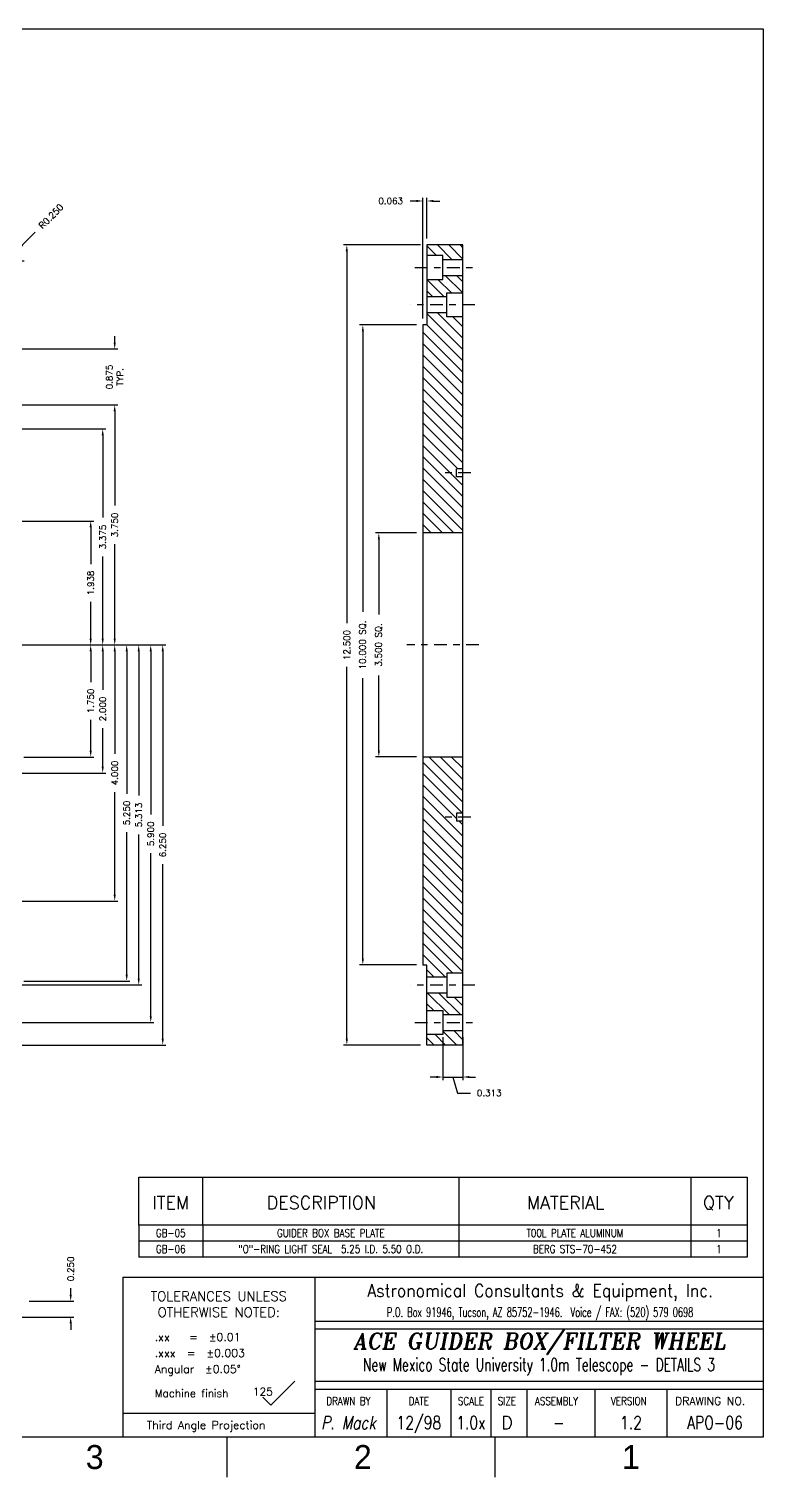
# Model space of a CAD drawing. Extents: x 0.2 to 34.2, y 0.4 to 23.2.
# Drawn here: x 22.79 to 34.25, y 0.38 to 23 of the extents above; entities that cross this region are included whole.
import ezdxf
from ezdxf.enums import TextEntityAlignment as Align

# ---------------------------------------------------------------- set-up
doc = ezdxf.new("R2010")
doc.units = 0
doc.header["$MEASUREMENT"] = 0
doc.linetypes.add('TINYCEN', pattern=[0.35, 0.2, -0.05, 0.05, -0.05])
doc.layers.get('0').update_dxf_attribs({"linetype": 'CONTINUOUS'})
doc.layers.get('DEFPOINTS').update_dxf_attribs({"linetype": 'CONTINUOUS'})
for name, color, linetype in [('D_BRDR', 6, 'CONTINUOUS'), ('DIMS', 5, 'CONTINUOUS'), ('HATCH', 12, 'CONTINUOUS'), ('PARTS', 3, 'CONTINUOUS'), ('TINYCEN', 4, 'TINYCEN')]:
    doc.layers.add(name, color=color, linetype=linetype)
doc.styles.add('GOTHICE', font='Gothice')
doc.styles.add('ROMAND', font='Romand', dxfattribs={"width": 0.8})
doc.styles.add('ROMANT', font='Romant')
doc.styles.add('SCRIPTC', font='Scriptc')
doc.styles.get("Standard").update_dxf_attribs({"font": 'Romand'})
doc.dimstyles.new('BIGPIC', dxfattribs={"dimtxt": 0.25, "dimasz": 0.02, "dimexe": 0.02, "dimexo": 0.02, "dimgap": 0.2, "dimtad": 0, "dimdec": 3, "dimzin": 0, "dimtxsty": 'STANDARD', "dimcen": -0.125, "dimazin": 3, "dimtp": 0.002, "dimtfac": 1, "dimtdec": 1, "dimtofl": 0, "dimtmove": 0, "dimatfit": 3, "dimtolj": 1, "dimtzin": 0})

# ---------------------------------------------------------------- blocks, each defined once
blk = doc.blocks.new('*D46')
at = {"color": 0, "linetype": 'BYBLOCK'}
for p, q in [((22.15, 13.688), (21.512, 13.688)), ((21.562, 13.588), (21.562, 12.414)), ((21.562, 10.287), (21.562, 11.461)), ((22.15, 10.188), (21.512, 10.188))]:
    blk.add_line(p, q, dxfattribs=at)
for points in [[(21.546, 13.588), (21.579, 13.588), (21.562, 13.688)], [(21.546, 10.287), (21.579, 10.287), (21.562, 10.188)]]:
    blk.add_solid(points, dxfattribs=at)
at = {"layer": 'DEFPOINTS', "color": 0, "linetype": 'BYBLOCK'}
for p in [(21.562, 13.688), (22.25, 13.688), (22.25, 10.188)]:
    blk.add_point(p, dxfattribs=at)
at = {"color": 0, "linetype": 'BYBLOCK', "insert": (21.562, 11.938), "char_height": 0.1, "attachment_point": 5, "rotation": 90}
blk.add_mtext('\\A1;3.500 SQ.', dxfattribs=at)
blk = doc.blocks.new('*D47')
at = {"color": 0, "linetype": 'BYBLOCK'}
for p, q in [((22.15, 16.938), (21.262, 16.938)), ((21.312, 16.837), (21.312, 12.454)), ((21.312, 7.038), (21.312, 11.421)), ((22.15, 6.938), (21.262, 6.938))]:
    blk.add_line(p, q, dxfattribs=at)
for points in [[(21.296, 16.837), (21.329, 16.837), (21.312, 16.938)], [(21.296, 7.038), (21.329, 7.038), (21.312, 6.938)]]:
    blk.add_solid(points, dxfattribs=at)
at = {"layer": 'DEFPOINTS', "color": 0, "linetype": 'BYBLOCK'}
for p in [(22.25, 16.938), (21.312, 6.938), (22.25, 6.938)]:
    blk.add_point(p, dxfattribs=at)
at = {"color": 0, "linetype": 'BYBLOCK', "insert": (21.312, 11.938), "char_height": 0.1, "attachment_point": 5, "rotation": 90}
blk.add_mtext('\\A1;10.000 SQ.', dxfattribs=at)
blk = doc.blocks.new('*D52')
at = {"color": 0, "linetype": 'BYBLOCK'}
for p, q in [((19.025, 19.5), (17.825, 19.5)), ((17.875, 19.4), (17.875, 13.593)), ((17.875, 7.1), (17.875, 12.907)), ((19.025, 7), (17.825, 7))]:
    blk.add_line(p, q, dxfattribs=at)
for points in [[(17.858, 19.4), (17.892, 19.4), (17.875, 19.5)], [(17.858, 7.1), (17.892, 7.1), (17.875, 7)]]:
    blk.add_solid(points, dxfattribs=at)
at = {"layer": 'DEFPOINTS', "color": 0, "linetype": 'BYBLOCK'}
for p in [(19.125, 19.5), (17.875, 7), (19.125, 7)]:
    blk.add_point(p, dxfattribs=at)
at = {"color": 0, "linetype": 'BYBLOCK', "insert": (17.875, 13.25), "char_height": 0.1, "attachment_point": 5, "rotation": 90}
blk.add_mtext('\\A1;12.500', dxfattribs=at)
blk = doc.blocks.new('*D53')
at = {"color": 0, "linetype": 'BYBLOCK'}
for p, q in [((16, 3.1), (16, 3.2)), ((15.35, 3), (16.05, 3)), ((15.188, 2.75), (16.05, 2.75)), ((16, 2.65), (16, 2.55))]:
    blk.add_line(p, q, dxfattribs=at)
for points in [[(15.983, 3.1), (16.017, 3.1), (16, 3)], [(15.983, 2.65), (16.017, 2.65), (16, 2.75)]]:
    blk.add_solid(points, dxfattribs=at)
at = {"layer": 'DEFPOINTS', "color": 0, "linetype": 'BYBLOCK'}
for p in [(15.25, 3), (16, 3), (15.088, 2.75)]:
    blk.add_point(p, dxfattribs=at)
at = {"color": 0, "linetype": 'BYBLOCK', "insert": (16, 3.502), "char_height": 0.1, "attachment_point": 5, "rotation": 90}
blk.add_mtext('\\A1;0.250', dxfattribs=at)
blk = doc.blocks.new('*D79')
at = {"color": 0, "linetype": 'BYBLOCK'}
for p, q in [((22.117, 13.375), (23.8, 13.375)), ((23.75, 13.275), (23.75, 12.795)), ((23.75, 11.725), (23.75, 12.205)), ((22.705, 11.625), (23.8, 11.625))]:
    blk.add_line(p, q, dxfattribs=at)
for points in [[(23.733, 13.275), (23.767, 13.275), (23.75, 13.375)], [(23.733, 11.725), (23.767, 11.725), (23.75, 11.625)]]:
    blk.add_solid(points, dxfattribs=at)
at = {"layer": 'DEFPOINTS', "color": 0, "linetype": 'BYBLOCK'}
for p in [(22.017, 13.375), (22.605, 11.625), (23.75, 11.625)]:
    blk.add_point(p, dxfattribs=at)
at = {"color": 0, "linetype": 'BYBLOCK', "insert": (23.75, 12.5), "char_height": 0.1, "attachment_point": 5, "rotation": 90}
blk.add_mtext('\\A1;1.750', dxfattribs=at)
blk = doc.blocks.new('*D80')
at = {"color": 0, "linetype": 'BYBLOCK'}
for p, q in [((22.217, 13.375), (23.988, 13.375)), ((23.938, 13.275), (23.938, 12.677)), ((23.938, 11.475), (23.938, 12.073)), ((22.117, 11.375), (23.988, 11.375))]:
    blk.add_line(p, q, dxfattribs=at)
for points in [[(23.921, 13.275), (23.954, 13.275), (23.938, 13.375)], [(23.921, 11.475), (23.954, 11.475), (23.938, 11.375)]]:
    blk.add_solid(points, dxfattribs=at)
at = {"layer": 'DEFPOINTS', "color": 0, "linetype": 'BYBLOCK'}
for p in [(22.117, 13.375), (22.017, 11.375), (23.938, 11.375)]:
    blk.add_point(p, dxfattribs=at)
at = {"color": 0, "linetype": 'BYBLOCK', "insert": (23.938, 12.375), "char_height": 0.1, "attachment_point": 5, "rotation": 90}
blk.add_mtext('\\A1;2.000', dxfattribs=at)
blk = doc.blocks.new('*D81')
at = {"color": 0, "linetype": 'BYBLOCK'}
for p, q in [((22.317, 13.375), (24.175, 13.375)), ((24.125, 13.275), (24.125, 11.677)), ((24.125, 9.475), (24.125, 11.073)), ((22.117, 9.375), (24.175, 9.375))]:
    blk.add_line(p, q, dxfattribs=at)
for points in [[(24.108, 13.275), (24.142, 13.275), (24.125, 13.375)], [(24.108, 9.475), (24.142, 9.475), (24.125, 9.375)]]:
    blk.add_solid(points, dxfattribs=at)
at = {"layer": 'DEFPOINTS', "color": 0, "linetype": 'BYBLOCK'}
for p in [(22.217, 13.375), (22.017, 9.375), (24.125, 9.375)]:
    blk.add_point(p, dxfattribs=at)
at = {"color": 0, "linetype": 'BYBLOCK', "insert": (24.125, 11.375), "char_height": 0.1, "attachment_point": 5, "rotation": 90}
blk.add_mtext('\\A1;4.000', dxfattribs=at)
blk = doc.blocks.new('*D82')
at = {"color": 0, "linetype": 'BYBLOCK'}
for p, q in [((22.417, 13.375), (24.363, 13.375)), ((24.312, 13.275), (24.312, 11.052)), ((24.312, 8.225), (24.312, 10.448)), ((22.705, 8.125), (24.363, 8.125))]:
    blk.add_line(p, q, dxfattribs=at)
for points in [[(24.296, 13.275), (24.329, 13.275), (24.312, 13.375)], [(24.296, 8.225), (24.329, 8.225), (24.312, 8.125)]]:
    blk.add_solid(points, dxfattribs=at)
at = {"layer": 'DEFPOINTS', "color": 0, "linetype": 'BYBLOCK'}
for p in [(22.317, 13.375), (22.605, 8.125), (24.312, 8.125)]:
    blk.add_point(p, dxfattribs=at)
at = {"color": 0, "linetype": 'BYBLOCK', "insert": (24.312, 10.75), "char_height": 0.1, "attachment_point": 5, "rotation": 90}
blk.add_mtext('\\A1;5.250', dxfattribs=at)
blk = doc.blocks.new('*D83')
at = {"color": 0, "linetype": 'BYBLOCK'}
for p, q in [((22.517, 13.375), (24.55, 13.375)), ((24.5, 13.275), (24.5, 11.021)), ((24.5, 8.163), (24.5, 10.416)), ((20.805, 8.063), (24.55, 8.063))]:
    blk.add_line(p, q, dxfattribs=at)
for points in [[(24.483, 13.275), (24.517, 13.275), (24.5, 13.375)], [(24.483, 8.163), (24.517, 8.163), (24.5, 8.063)]]:
    blk.add_solid(points, dxfattribs=at)
at = {"layer": 'DEFPOINTS', "color": 0, "linetype": 'BYBLOCK'}
for p in [(22.417, 13.375), (20.705, 8.063), (24.5, 8.063)]:
    blk.add_point(p, dxfattribs=at)
at = {"color": 0, "linetype": 'BYBLOCK', "insert": (24.5, 10.719), "char_height": 0.1, "attachment_point": 5, "rotation": 90}
blk.add_mtext('\\A1;5.313', dxfattribs=at)
blk = doc.blocks.new('*D84')
at = {"color": 0, "linetype": 'BYBLOCK'}
for p, q in [((22.317, 13.375), (24.738, 13.375)), ((24.688, 13.275), (24.688, 10.727)), ((24.688, 7.575), (24.688, 10.123)), ((20.305, 7.475), (24.738, 7.475))]:
    blk.add_line(p, q, dxfattribs=at)
for points in [[(24.671, 13.275), (24.704, 13.275), (24.688, 13.375)], [(24.671, 7.575), (24.704, 7.575), (24.688, 7.475)]]:
    blk.add_solid(points, dxfattribs=at)
at = {"layer": 'DEFPOINTS', "color": 0, "linetype": 'BYBLOCK'}
for p in [(22.217, 13.375), (24.688, 13.375), (20.205, 7.475)]:
    blk.add_point(p, dxfattribs=at)
at = {"color": 0, "linetype": 'BYBLOCK', "insert": (24.688, 10.425), "char_height": 0.1, "attachment_point": 5, "rotation": 90}
blk.add_mtext('\\A1;5.900', dxfattribs=at)
blk = doc.blocks.new('*D85')
at = {"color": 0, "linetype": 'BYBLOCK'}
for p, q in [((22.417, 13.375), (24.925, 13.375)), ((24.875, 13.275), (24.875, 10.55)), ((24.875, 7.225), (24.875, 9.95)), ((22.538, 7.125), (24.925, 7.125))]:
    blk.add_line(p, q, dxfattribs=at)
for points in [[(24.858, 13.275), (24.892, 13.275), (24.875, 13.375)], [(24.858, 7.225), (24.892, 7.225), (24.875, 7.125)]]:
    blk.add_solid(points, dxfattribs=at)
at = {"layer": 'DEFPOINTS', "color": 0, "linetype": 'BYBLOCK'}
for p in [(22.317, 13.375), (22.438, 7.125), (24.875, 7.125)]:
    blk.add_point(p, dxfattribs=at)
at = {"color": 0, "linetype": 'BYBLOCK', "insert": (24.875, 10.25), "char_height": 0.1, "attachment_point": 5, "rotation": 90}
blk.add_mtext('\\A1;6.250', dxfattribs=at)
blk = doc.blocks.new('*D100')
at = {"color": 0, "linetype": 'BYBLOCK'}
for p, q in [((28.938, 18.475), (28.938, 20.363)), ((29, 19.725), (29, 20.363)), ((28.837, 20.312), (28.738, 20.312)), ((29.1, 20.312), (29.2, 20.312))]:
    blk.add_line(p, q, dxfattribs=at)
for points in [[(28.837, 20.329), (28.837, 20.296), (28.938, 20.312)], [(29.1, 20.329), (29.1, 20.296), (29, 20.312)]]:
    blk.add_solid(points, dxfattribs=at)
at = {"layer": 'DEFPOINTS', "color": 0, "linetype": 'BYBLOCK'}
for p in [(28.938, 20.312), (29, 19.625), (28.938, 18.375)]:
    blk.add_point(p, dxfattribs=at)
at = {"color": 0, "linetype": 'BYBLOCK', "insert": (28.435, 20.312), "char_height": 0.1, "attachment_point": 5}
blk.add_mtext('\\A1;0.063', dxfattribs=at)
blk = doc.blocks.new('*D101')
at = {"color": 0, "linetype": 'BYBLOCK'}
for p, q in [((22.885, 19.826), (22.614, 19.553)), ((22.438, 19.425), (22.438, 19.65)), ((22.387, 19.375), (22.163, 19.375)), ((22.413, 19.375), (22.462, 19.375)), ((22.438, 19.35), (22.438, 19.4)), ((22.438, 19.325), (22.438, 19.1)), ((22.488, 19.375), (22.712, 19.375))]:
    blk.add_line(p, q, dxfattribs=at)
blk.add_solid([(22.672, 19.635), (22.696, 19.612), (22.614, 19.553)], dxfattribs=at)
at = {"layer": 'DEFPOINTS', "color": 0, "linetype": 'BYBLOCK'}
for p in [(22.614, 19.553), (22.438, 19.375)]:
    blk.add_point(p, dxfattribs=at)
at = {"color": 0, "linetype": 'BYBLOCK', "insert": (23.13, 20.073), "char_height": 0.1, "attachment_point": 5, "rotation": 45.245}
blk.add_mtext('\\A1;R0.250', dxfattribs=at)
blk = doc.blocks.new('*D126')
at = {"color": 0, "linetype": 'BYBLOCK'}
for p, q in [((21.288, 15.312), (23.8, 15.312)), ((23.75, 15.213), (23.75, 14.639)), ((23.75, 13.475), (23.75, 14.049)), ((22.117, 13.375), (23.8, 13.375))]:
    blk.add_line(p, q, dxfattribs=at)
for points in [[(23.733, 15.213), (23.767, 15.213), (23.75, 15.312)], [(23.733, 13.475), (23.767, 13.475), (23.75, 13.375)]]:
    blk.add_solid(points, dxfattribs=at)
at = {"layer": 'DEFPOINTS', "color": 0, "linetype": 'BYBLOCK'}
for p in [(21.188, 15.312), (23.75, 15.312), (22.017, 13.375)]:
    blk.add_point(p, dxfattribs=at)
at = {"color": 0, "linetype": 'BYBLOCK', "insert": (23.75, 14.344), "char_height": 0.1, "attachment_point": 5, "rotation": 90}
blk.add_mtext('\\A1;1.938', dxfattribs=at)
blk = doc.blocks.new('*D128')
at = {"color": 0, "linetype": 'BYBLOCK'}
for p, q in [((21.288, 17.125), (24.175, 17.125)), ((24.125, 17.025), (24.125, 15.552)), ((24.125, 13.475), (24.125, 14.948)), ((22.117, 13.375), (24.175, 13.375))]:
    blk.add_line(p, q, dxfattribs=at)
for points in [[(24.108, 17.025), (24.142, 17.025), (24.125, 17.125)], [(24.108, 13.475), (24.142, 13.475), (24.125, 13.375)]]:
    blk.add_solid(points, dxfattribs=at)
at = {"layer": 'DEFPOINTS', "color": 0, "linetype": 'BYBLOCK'}
for p in [(21.188, 17.125), (24.125, 17.125), (22.017, 13.375)]:
    blk.add_point(p, dxfattribs=at)
at = {"color": 0, "linetype": 'BYBLOCK', "insert": (24.125, 15.25), "char_height": 0.1, "attachment_point": 5, "rotation": 90}
blk.add_mtext('\\A1;3.750', dxfattribs=at)
blk = doc.blocks.new('*D129')
at = {"color": 0, "linetype": 'BYBLOCK'}
for p, q in [((18.391, 16.75), (23.988, 16.75)), ((23.938, 16.65), (23.938, 15.365)), ((23.938, 13.475), (23.938, 14.76)), ((22.217, 13.375), (23.988, 13.375))]:
    blk.add_line(p, q, dxfattribs=at)
for points in [[(23.921, 16.65), (23.954, 16.65), (23.938, 16.75)], [(23.921, 13.475), (23.954, 13.475), (23.938, 13.375)]]:
    blk.add_solid(points, dxfattribs=at)
at = {"layer": 'DEFPOINTS', "color": 0, "linetype": 'BYBLOCK'}
for p in [(18.291, 16.75), (22.117, 13.375), (23.938, 13.375)]:
    blk.add_point(p, dxfattribs=at)
at = {"color": 0, "linetype": 'BYBLOCK', "insert": (23.938, 15.062), "char_height": 0.1, "attachment_point": 5, "rotation": 90}
blk.add_mtext('\\A1;3.375', dxfattribs=at)
blk = doc.blocks.new('*D131')
at = {"color": 0, "linetype": 'BYBLOCK'}
for p, q in [((24.125, 18.1), (24.125, 18.2)), ((20.788, 18), (24.175, 18)), ((21.163, 17.125), (24.175, 17.125)), ((24.125, 17.025), (24.125, 16.925))]:
    blk.add_line(p, q, dxfattribs=at)
for points in [[(24.108, 18.1), (24.142, 18.1), (24.125, 18)], [(24.108, 17.025), (24.142, 17.025), (24.125, 17.125)]]:
    blk.add_solid(points, dxfattribs=at)
at = {"layer": 'DEFPOINTS', "color": 0, "linetype": 'BYBLOCK'}
for p in [(20.688, 18), (24.125, 18), (21.062, 17.125)]:
    blk.add_point(p, dxfattribs=at)
at = {"color": 0, "linetype": 'BYBLOCK', "insert": (24.125, 17.562), "char_height": 0.1, "attachment_point": 5, "rotation": 90}
blk.add_mtext('\\A1;0.875 \\PTYP.', dxfattribs=at)
blk = doc.blocks.new('*D119')
at = {"color": 0, "linetype": 'BYBLOCK'}
for p, q in [((29.25, 7.25), (29.25, 6.575)), ((29.562, 7.25), (29.562, 6.575)), ((29.15, 6.625), (29.05, 6.625)), ((29.25, 6.625), (29.562, 6.625)), ((29.406, 6.625), (29.481, 6.375)), ((29.663, 6.625), (29.762, 6.625)), ((29.481, 6.375), (29.681, 6.375))]:
    blk.add_line(p, q, dxfattribs=at)
for points in [[(29.15, 6.642), (29.15, 6.608), (29.25, 6.625)], [(29.663, 6.642), (29.663, 6.608), (29.562, 6.625)]]:
    blk.add_solid(points, dxfattribs=at)
at = {"layer": 'DEFPOINTS', "color": 0, "linetype": 'BYBLOCK'}
for p in [(29.25, 7.35), (29.562, 7.35), (29.562, 6.625)]:
    blk.add_point(p, dxfattribs=at)
at = {"color": 0, "linetype": 'BYBLOCK', "insert": (29.781, 6.375), "char_height": 0.1, "attachment_point": 4}
blk.add_mtext('\\A1;0.313', dxfattribs=at)

msp = doc.modelspace()

# ---------------------------------------------------------------- hatches: boundary and pattern name
at = {"layer": 'HATCH'}
h = msp.add_hatch(dxfattribs=at)
h.set_pattern_fill('ANSI31', color=256, angle=90, style=0)
h.paths.add_polyline_path([(29.5625, 19.625), (29, 19.625), (29, 19.4625), (29.25, 19.4625), (29.25, 19.4), (29.5625, 19.4)])
h.paths.add_polyline_path([(29.5625, 19.15), (29.25, 19.15), (29.25, 19.0875), (29, 19.0875), (29, 18.8125), (29.3125, 18.8125), (29.3125, 18.875), (29.5625, 18.875)])
h.paths.add_polyline_path([(29.5625, 18.5), (29.3125, 18.5), (29.3125, 18.5625), (29, 18.5625), (29, 18.375), (28.9375, 18.375), (28.9375, 15.125), (29.5625, 15.125), (29.5625, 16), (29.4625, 16), (29.4625, 16.125), (29.5625, 16.125)])
h.paths.add_polyline_path([(29.5625, 11.625), (28.9375, 11.625), (28.9375, 8.375), (29, 8.375), (29, 8.1875), (29.3125, 8.1875), (29.3125, 8.25), (29.5625, 8.25), (29.5625, 10.625), (29.4625, 10.625), (29.4625, 10.75), (29.5625, 10.75)])
h.paths.add_polyline_path([(29.5625, 7.875), (29.3125, 7.875), (29.3125, 7.9375), (29, 7.9375), (29, 7.6625), (29.25, 7.6625), (29.25, 7.6), (29.5625, 7.6)])
h.paths.add_polyline_path([(29.5625, 7.35), (29.25, 7.35), (29.25, 7.2875), (29, 7.2875), (29, 7.125), (29.5625, 7.125)])

# ---------------------------------------------------------------- linework, layer by layer
for p, q in [((29.5625, 19.625), (29, 19.625)), ((29, 19.625), (29, 18.375)), ((29.25, 19.4625), (29, 19.4625)), ((29.25, 19.0875), (29.25, 19.4625)), ((29.5625, 7.125), (29.5625, 19.625)), ((29.25, 19.4), (29.5625, 19.4)), ((29, 19.0875), (29.25, 19.0875)), ((29.25, 19.15), (29.5625, 19.15)), ((29.3125, 18.8125), (29, 18.8125)), ((29.3125, 18.875), (29.5625, 18.875)), ((29.3125, 18.5), (29.3125, 18.875)), ((29.3125, 18.5625), (29, 18.5625)), ((28.9375, 18.375), (28.9375, 8.375)), ((29, 18.375), (28.9375, 18.375)), ((29.5625, 18.5), (29.3125, 18.5)), ((29.5625, 16.125), (29.4625, 16.125)), ((29.4625, 16), (29.4625, 16.125)), ((29.5625, 16), (29.4625, 16)), ((29.5625, 15.125), (28.9375, 15.125)), ((29.5625, 11.625), (28.9375, 11.625)), ((29.4625, 10.75), (29.4625, 10.625)), ((29.5625, 10.75), (29.4625, 10.75)), ((29.5625, 10.625), (29.4625, 10.625)), ((29, 8.375), (28.9375, 8.375)), ((29, 7.125), (29, 8.375)), ((29.3125, 8.1875), (29, 8.1875)), ((29.3125, 8.25), (29.3125, 7.875)), ((29.5625, 8.25), (29.3125, 8.25)), ((29.3125, 7.9375), (29, 7.9375)), ((29.3125, 7.875), (29.5625, 7.875)), ((29, 7.6625), (29.25, 7.6625)), ((29.25, 7.6625), (29.25, 7.2875)), ((29.25, 7.6), (29.5625, 7.6)), ((29.25, 7.2875), (29, 7.2875)), ((29.25, 7.35), (29.5625, 7.35)), ((29.5625, 7.125), (29, 7.125))]:
    msp.add_line(p, q)
at = {"layer": 'D_BRDR'}
for p, q in [((0.75, 23), (34.25, 23)), ((24.25, 3.5), (34.25, 3.5)), ((24.25, 3.5), (24.25, 1)), ((27.25, 3.5), (27.25, 1)), ((27.25, 2.8125), (34.25, 2.8125)), ((34.25, 2.6875), (27.25, 2.6875)), ((26.5625, 1.5), (26.9375, 1.875)), ((27.25, 1.875), (34.25, 1.875)), ((26.4375, 1.625), (26.5625, 1.5)), ((27.25, 1.75), (34.25, 1.75)), ((28.375, 1.75), (28.375, 1)), ((29.375, 1.75), (29.375, 1)), ((30, 1.75), (30, 1)), ((30.5625, 1.75), (30.5625, 1)), ((31.625, 1.75), (31.625, 1)), ((32.75, 1.75), (32.75, 1)), ((24.25, 1.375), (27.25, 1.375)), ((34.25, 1), (0.75, 1)), ((25.875, 1), (25.875, 0.375)), ((30.0625, 1), (30.0625, 0.375))]:
    msp.add_line(p, q, dxfattribs=at)
msp.add_lwpolyline([(34.25, 23), (34.25, 1)], dxfattribs=at)
at = {"layer": 'PARTS'}
for p, q in [((24.5, 4.3125), (24.5, 5.0625)), ((24.5, 5.0625), (34, 5.0625)), ((25.5, 4.3125), (25.5, 5.0625)), ((29.5, 5.0625), (29.5, 4.3125)), ((33.125, 5.0625), (33.125, 4.3125)), ((34, 5.0625), (34, 4.3125)), ((24.5, 4.3125), (24.5, 4.0625)), ((34, 4.3125), (24.5, 4.3125)), ((25.5, 4.3125), (25.5, 4.0625)), ((29.5, 4.3125), (29.5, 4.0625)), ((33.125, 4.3125), (33.125, 4.0625)), ((34, 4.3125), (34, 4.0625)), ((34, 4.0625), (24.5, 4.0625)), ((24.5, 4.0625), (24.5, 3.8125)), ((25.5, 4.0625), (25.5, 3.8125)), ((29.5, 4.0625), (29.5, 3.8125)), ((33.125, 4.0625), (33.125, 3.8125)), ((34, 4.0625), (34, 3.8125)), ((34, 3.8125), (24.5, 3.8125))]:
    msp.add_line(p, q, dxfattribs=at)
at = {"layer": 'TINYCEN'}
for p, q in [((28.8125, 19.275), (29.8125, 19.275)), ((29.75, 18.6875), (28.75, 18.6875)), ((29.6875, 16.0625), (29.25, 16.0625)), ((29.8125, 13.375), (28.6875, 13.375)), ((29.6875, 10.6875), (29.25, 10.6875)), ((29.75, 8.0625), (28.75, 8.0625)), ((28.8125, 7.475), (29.8125, 7.475))]:
    msp.add_line(p, q, dxfattribs=at)

# ---------------------------------------------------------------- texts
at = {"layer": 'D_BRDR'}
for s, height, p in [('TOLERANCES UNLESS', 0.15, (25.75, 3.125)), ('OTHERWISE NOTED:', 0.15, (25.75, 2.875)), ('125', 0.12, (26.4375, 1.65)), ('D', 0.2, (30.25, 1.125))]:
    msp.add_text(s, height=height, dxfattribs=at).set_placement(p, align=Align.CENTER)
for s, height, style, width, p in [('Astronomical Consultants & Equipment, Inc.', 0.2, 'ROMANT', 0.9, (30.769, 3.1883)), ('P.O. Box 91946, Tucson, AZ 85752-1946.  Voice / FAX: (520) 579 0698', 0.15, 'ROMANT', 0.625, (30.769, 2.8758)), ('New Mexico State University 1.0m Telescope - DETAILS 3', 0.2, 'ROMAND', 0.696969, (30.75, 2.0312)), ('DRAWN BY', 0.125, 'ROMAND', 0.8, (27.775, 1.5)), ('DATE', 0.125, 'ROMAND', 0.8, (28.875, 1.5)), ('SCALE', 0.125, 'ROMAND', 0.8, (29.6875, 1.5)), ('SIZE', 0.125, 'ROMAND', 0.8, (30.25, 1.5)), ('12/98', 0.2, 'ROMAND', 0.8, (28.875, 1.125)), ('P. Mack', 0.2, 'SCRIPTC', 0.8, (27.775, 1.125)), ('1.0x', 0.2, 'ROMAND', 0.8, (29.6875, 1.125)), ('-', 0.2, 'ROMAND', 0.8, (31.0625, 1.125)), ('1.2', 0.2, 'ROMAND', 0.8, (32.1875, 1.125)), ('APO-06', 0.2, 'ROMAND', 0.8, (33.5, 1.125))]:
    msp.add_text(s, height=height, dxfattribs=dict(at, style=style, width=width)).set_placement(p, align=Align.CENTER)
at = {"layer": 'D_BRDR', "style": 'ROMAND'}
for s, p in [('.xx   =  %%p0.01', (24.75, 2.5)), ('.xxx  =  %%p0.003', (24.75, 2.25)), ('Angular  %%p0.05%%d', (24.75, 2))]:
    msp.add_text(s, height=0.125, dxfattribs=at).set_placement(p)
at = {"layer": 'D_BRDR', "style": 'ROMANT', "oblique": 10}
msp.add_text('ACE GUIDER BOX/FILTER WHEEL', height=0.25, dxfattribs=at).set_placement((30.75, 2.375), align=Align.CENTER)
at = {"layer": 'D_BRDR'}
for s, height, p in [('Machine finish', 0.12, (24.75, 1.625)), ('DRAWING NO.', 0.125, (32.875, 1.5)), ('Third Angle Projection', 0.125, (24.625, 1.125))]:
    msp.add_text(s, height=height, dxfattribs=at).set_placement(p)
at = {"layer": 'D_BRDR', "style": 'ROMAND', "width": 0.8}
for s, p in [('ASSEMBLY', (30.6875, 1.5)), ('VERSION', (31.875, 1.5))]:
    msp.add_text(s, height=0.125, dxfattribs=at).set_placement(p)
at = {"layer": 'D_BRDR', "style": 'GOTHICE'}
for s, p in [('3', (23.8125, 0.5)), ('2', (28, 0.5)), ('1', (32.1875, 0.5))]:
    msp.add_text(s, height=0.375, dxfattribs=at).set_placement(p, align=Align.CENTER)
at = {"layer": 'PARTS', "style": 'ROMAND'}
msp.add_text('ITEM', height=0.2, dxfattribs=at).set_placement((25, 4.5625), align=Align.CENTER)
for s, p in [('DESCRIPTION', (26.5, 4.5625)), ('MATERIAL', (30.5625, 4.5625)), ('QTY', (33.3125, 4.5625))]:
    msp.add_text(s, height=0.2, dxfattribs=at).set_placement(p)
at = {"layer": 'PARTS', "style": 'ROMAND', "width": 0.8}
for s, p in [('GB-05', (25, 4.125)), ('GUIDER BOX BASE PLATE', (27.5, 4.125)), ('T00L PLATE ALUMINUM', (31.3125, 4.125)), ('1', (33.5625, 4.125)), ('GB-06', (25, 3.875)), ('"O"-RING LIGHT SEAL  5.25 I.D. 5.50 O.D.', (27.5, 3.875)), ('BERG STS-70-452', (31.3125, 3.875)), ('1', (33.5625, 3.875))]:
    msp.add_text(s, height=0.125, dxfattribs=at).set_placement(p, align=Align.CENTER)

# ---------------------------------------------------------------- dimensions: what is measured, and where the dimension line sits
at = {"layer": 'DIMS'}
for base, p1, p2, picture, middle in [((28.9375, 20.3125), (29, 19.625), (28.9375, 18.375), '*D100', (28.4351190476, 20.3125)), ((29.5625, 6.625), (29.25, 7.35), (29.5625, 7.35), '*D119', (29.78125, 6.375))]:
    dim = msp.add_linear_dim(base=base, p1=p1, p2=p2, dimstyle='BIGPIC', override={"dimtxt": 0.1, "dimasz": 0.1, "dimexe": 0.05, "dimexo": 0.1, "dimgap": 0.1, "dimcen": -0.025}, dxfattribs=at)
    dim.commit()
    dim.dimension.update_dxf_attribs({"geometry": picture, "text_midpoint": middle})
dim = msp.add_radius_dim(center=(22.4375, 19.375), mpoint=(22.6135, 19.5525), dimstyle='BIGPIC', override={"dimtxt": 0.1, "dimasz": 0.1, "dimexe": 0.05, "dimexo": 0.1, "dimgap": 0.1, "dimcen": -0.025}, dxfattribs=at)
dim.commit()
dim.dimension.update_dxf_attribs({"geometry": '*D101', "text_midpoint": (23.1296, 20.073), "dimtype": 164})
for base, p1, p2, picture, middle, set_off in [((27.75, 7.125), (29, 19.625), (29, 7.125), '*D52', (27.75, 13.375), (9.875, 0.125)), ((23.4375, 3.125), (22.525, 2.875), (22.6875, 3.125), '*D53', (23.4375, 3.6274), (7.4375, 0.125))]:
    dim = msp.add_linear_dim(base=base, p1=p1, p2=p2, angle=90, dimstyle='BIGPIC', override={"dimtxt": 0.1, "dimasz": 0.1, "dimexe": 0.05, "dimexo": 0.1, "dimgap": 0.1, "dimcen": -0.025}, dxfattribs=at)
    dim.commit()
    dim.dimension.update_dxf_attribs({"geometry": picture, "text_midpoint": middle, "insert": set_off})
for base, p1, p2, picture, middle in [((28, 8.375), (28.9375, 18.375), (28.9375, 8.375), '*D47', (28, 13.375)), ((28.25, 15.125), (28.9375, 11.625), (28.9375, 15.125), '*D46', (28.25, 13.375))]:
    dim = msp.add_linear_dim(base=base, p1=p1, p2=p2, angle=270, text='<> SQ.', dimstyle='BIGPIC', override={"dimtxt": 0.1, "dimasz": 0.1, "dimexe": 0.05, "dimexo": 0.1, "dimgap": 0.1, "dimcen": -0.25}, dxfattribs=at)
    dim.commit()
    dim.dimension.update_dxf_attribs({"geometry": picture, "text_midpoint": middle, "insert": (6.6875, 1.4375)})
dim = msp.add_linear_dim(base=(24.125, 18), p1=(21.0625, 17.125), p2=(20.6875, 18), angle=90, text='<> \\PTYP.', dimstyle='BIGPIC', override={"dimtxt": 0.1, "dimasz": 0.1, "dimexe": 0.05, "dimexo": 0.1, "dimgap": 0.1, "dimcen": -0.025}, dxfattribs=at)
dim.commit()
dim.dimension.update_dxf_attribs({"geometry": '*D131', "text_midpoint": (24.125, 17.5625)})
for base, p1, p2, picture, middle in [((24.125, 17.125), (22.0174, 13.375), (21.1875, 17.125), '*D128', (24.125, 15.25)), ((23.9375, 13.375), (18.2909, 16.75), (22.1174, 13.375), '*D129', (23.9375, 15.0625)), ((23.75, 15.3125), (22.0173557128, 13.375), (21.1875, 15.3125), '*D126', (23.75, 14.34375)), ((24.6875, 13.375), (20.2049, 7.475), (22.2174, 13.375), '*D84', (24.6875, 10.425)), ((24.5, 8.0625), (22.4173557128, 13.375), (20.7048557128, 8.0625), '*D83', (24.5, 10.71875)), ((23.75, 11.625), (22.0174, 13.375), (22.6049, 11.625), '*D79', (23.75, 12.5)), ((23.9375, 11.375), (22.1174, 13.375), (22.0174, 11.375), '*D80', (23.9375, 12.375)), ((24.125, 9.375), (22.2174, 13.375), (22.0174, 9.375), '*D81', (24.125, 11.375)), ((24.3125, 8.125), (22.3174, 13.375), (22.6049, 8.125), '*D82', (24.3125, 10.75)), ((24.875, 7.125), (22.3174, 13.375), (22.4375, 7.125), '*D85', (24.875, 10.25))]:
    dim = msp.add_linear_dim(base=base, p1=p1, p2=p2, angle=90, dimstyle='BIGPIC', override={"dimtxt": 0.1, "dimasz": 0.1, "dimexe": 0.05, "dimexo": 0.1, "dimgap": 0.1, "dimcen": -0.025}, dxfattribs=at)
    dim.commit()
    dim.dimension.update_dxf_attribs({"geometry": picture, "text_midpoint": middle})

# ---------------------------------------------------------------- leaders
at = {"layer": 'DIMS', "annotation_type": 0, "has_hookline": 1, "hookline_direction": 0, "text_width": 2.7476}
msp.add_leader([(19.125, 2.5625), (19.625, 1.625), (20.0625, 1.625)], dimstyle='BIGPIC', override={"dimtxt": 0.1, "dimasz": 0.1, "dimexe": 0.05, "dimexo": 0.1, "dimgap": 0.1, "dimcen": -0.25}, dxfattribs=at)

doc.saveas('drawing.dxf')
